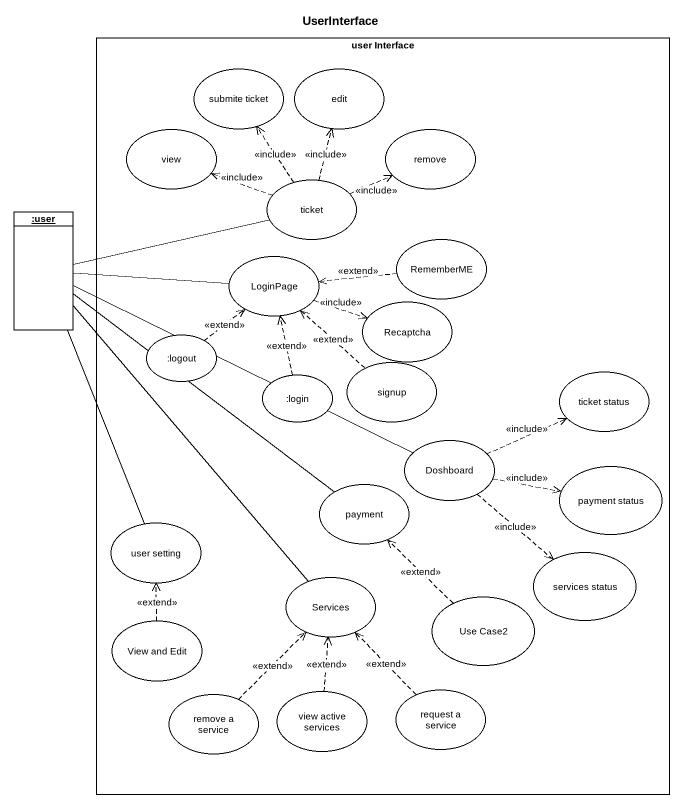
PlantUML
@startuml
title UserInterface
allowmixing
hide circle
hide empty members
rectangle "user Interface" as user_Interface {
  usecase "submite ticket" as submite_ticket
  usecase edit
  usecase view
  usecase "remove" as remove_
  usecase ticket
  usecase LoginPage
  usecase RememberME
  usecase ":logout" as logout
  usecase Recaptcha
  usecase ":login" as login
  usecase signup
  usecase "ticket status" as ticket_status
  usecase Doshboard
  usecase payment
  usecase "payment status" as payment_status
  usecase "user setting" as user_setting
  usecase "services status" as services_status
  usecase Services
  usecase "Use Case2" as Use_Case2
  usecase "View and Edit" as View_and_Edit
  usecase "remove a service" as remove_a_service
  usecase "view active services" as view_active_services
  usecase "request a service" as request_a_service
}
object ":user" as user
ticket .up.> submite_ticket : <<include>>
ticket .up.> edit : <<include>>
ticket .left.> view : <<include>>
ticket .right.> remove_ : <<include>>
user -right- ticket
user -right- LoginPage
user -right- Doshboard
user -- payment
user -- user_setting
user -- Services
LoginPage .right.> Recaptcha : <<include>>
RememberME .left.> LoginPage : <<extend>>
logout .up.> LoginPage : <<extend>>
login .up.> LoginPage : <<extend>>
signup .up.> LoginPage : <<extend>>
Doshboard .right.> ticket_status : <<include>>
Doshboard .right.> payment_status : <<include>>
Doshboard ..> services_status : <<include>>
Use_Case2 .up.> payment : <<extend>>
View_and_Edit .up.> user_setting : <<extend>>
remove_a_service .up.> Services : <<extend>>
view_active_services .up.> Services : <<extend>>
request_a_service .up.> Services : <<extend>>
@enduml
